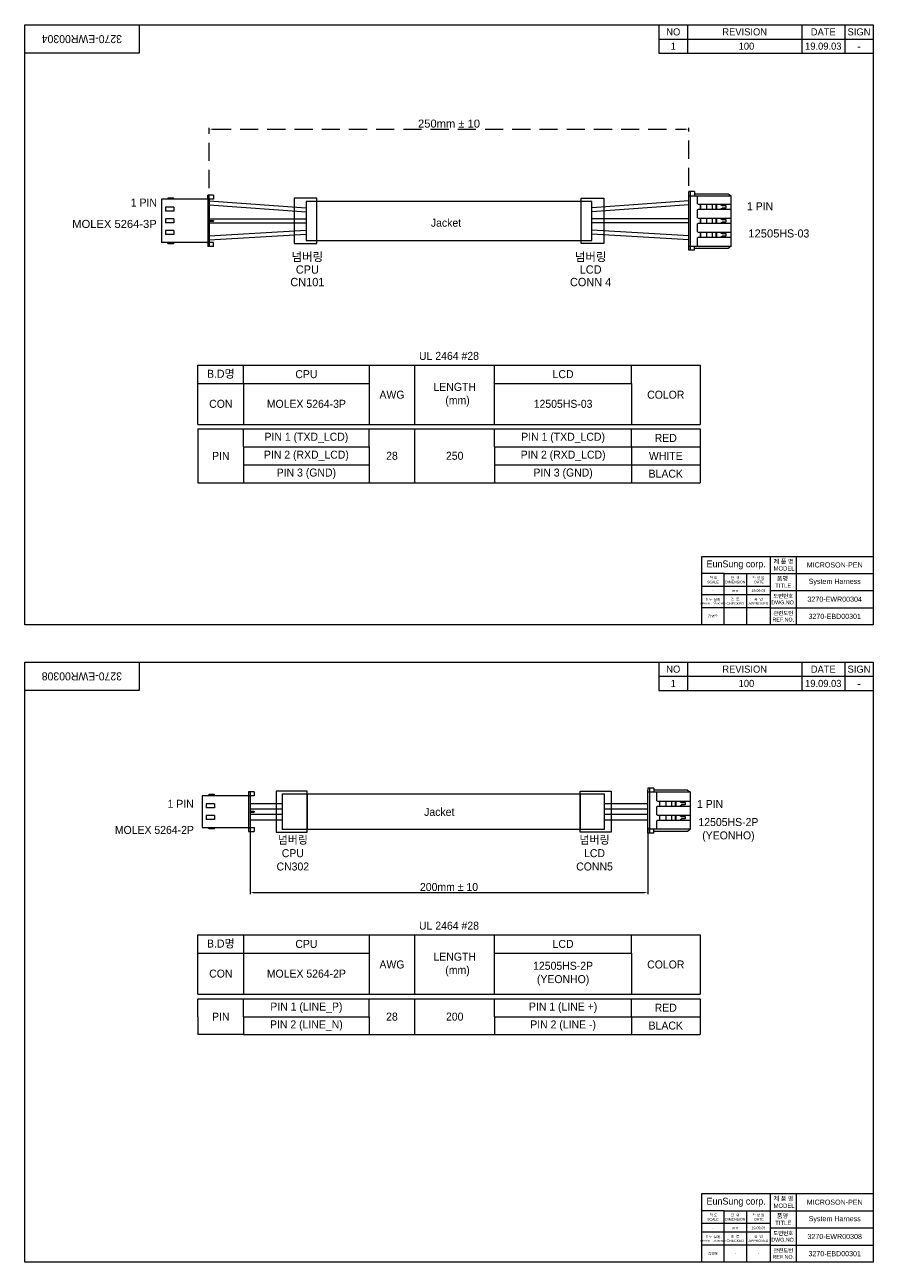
# Model space of a CAD drawing. Header units: millimetres. Extents: x 0 to 2432, y -887 to 868.
# Drawn here: x 1838 to 2432, y 2 to 868 of the extents above; entities that cross this region are included whole.
import ezdxf

# ---------------------------------------------------------------- set-up
doc = ezdxf.new("R2010")
doc.units = ezdxf.units.MM
doc.linetypes.add('DASHED', pattern=[19.05, 12.7, -6.35])
for name, color, linetype in [('0 @ 1', 7, 'Continuous'), ('4', 133, 'Continuous'), ('CURITY-KONA-PEN-ASSY_DXF_FORMAT', 7, 'Continuous')]:
    doc.layers.add(name, color=color, linetype=linetype)
doc.styles.get("Standard").update_dxf_attribs({"font": 'arial.ttf'})
doc.styles.add('TEXTSTYLE_8', font='shanno.ttf')
doc.styles.add('주석', font='gulim.ttc')
doc.dimstyles.new('ISO-25$0', dxfattribs={"dimtxt": 2.5, "dimasz": 2.5, "dimexe": 1, "dimexo": 1, "dimgap": 1, "dimtad": 1, "dimdec": 4, "dimdsep": 46, "dimtxsty": 'Standard', "dimcen": 2.5, "dimadec": 0, "dimazin": 2, "dimtfac": 1, "dimtdec": 4, "dimtmove": 0, "dimatfit": 3, "dimfxl": 0, "dimarcsym": 0})

# ---------------------------------------------------------------- blocks, each defined once
blk = doc.blocks.new('*D14')
at = {"color": 0, "linetype": 'DASHED', "lineweight": -2}
for p, q in [((1967.61, 753.78), (1967.61, 796.04)), ((1970.11, 795.04), (2300.67, 795.04)), ((2303.17, 755.34), (2303.17, 796.04))]:
    blk.add_line(p, q, dxfattribs=at)
at = {"color": 0}
for points in [[(1970.11, 795.46), (1970.11, 794.62), (1967.61, 795.04)], [(2300.67, 794.62), (2300.67, 795.46), (2303.17, 795.04)]]:
    blk.add_solid(points, dxfattribs=at)
at = {"layer": 'Defpoints', "color": 0}
for p in [(2303.17, 795.04), (2303.17, 754.34), (1967.61, 752.78)]:
    blk.add_point(p, dxfattribs=at)
at = {"color": 0, "insert": (2135.39, 798.9), "char_height": 2.5, "attachment_point": 5}
blk.add_mtext('{\\H2.24x;250mm ± 10}', dxfattribs=at)
blk = doc.blocks.new('*D27')
at = {"color": 0, "lineweight": -2}
for p, q in [((1996.13, 305.02), (1996.13, 259.84)), ((2274.64, 306.43), (2274.64, 259.84)), ((1998.63, 260.84), (2272.14, 260.84))]:
    blk.add_line(p, q, dxfattribs=at)
at = {"color": 0}
for points in [[(1998.63, 261.26), (1998.63, 260.42), (1996.13, 260.84)], [(2272.14, 260.42), (2272.14, 261.26), (2274.64, 260.84)]]:
    blk.add_solid(points, dxfattribs=at)
at = {"layer": 'Defpoints', "color": 0}
for p in [(1996.13, 306.02), (2274.64, 307.43), (2274.64, 260.84)]:
    blk.add_point(p, dxfattribs=at)
at = {"color": 0, "insert": (2135.39, 264.72), "char_height": 2.5, "attachment_point": 5, "style": '주석'}
blk.add_mtext('{\\H2.24x;200mm ± 10}', dxfattribs=at)

msp = doc.modelspace()

# ---------------------------------------------------------------- linework, layer by layer
for p, q in [((1838.3878, 868.11213), (2432.3878, 868.11213)), ((1838.3878, 448.11213), (1838.3878, 868.11213)), ((1918.3878, 868.11213), (1918.3878, 848.11213)), ((2282.3878, 868.11213), (2282.3878, 848.11213)), ((2302.3878, 868.11213), (2302.3878, 848.11213)), ((2382.3878, 868.11213), (2382.3878, 848.11213)), ((2412.3878, 868.11213), (2412.3878, 848.11213)), ((2432.3878, 868.11213), (2432.3878, 448.11213)), ((2282.3878, 858.11213), (2432.3878, 858.11213)), ((1918.3878, 848.11213), (1838.3878, 848.11213)), ((2282.3878, 848.11213), (2432.3878, 848.11213)), ((1934.04265, 746.00825), (1934.04265, 715.74203)), ((1970.501, 746.00825), (1934.04265, 746.00825)), ((1938.57144, 746.58696), (1938.57144, 746.00825)), ((1942.43385, 746.87631), (1938.86079, 746.87631)), ((1942.72321, 746.00825), (1942.72321, 746.58696)), ((1970.501, 748.90177), (1966.45007, 748.90177)), ((1966.45007, 746.00825), (1966.45007, 748.90177)), ((1966.45007, 746.00825), (1966.45007, 715.74203)), ((1967.60748, 746.00825), (1967.60748, 748.90177)), ((1967.60748, 746.00825), (1967.60748, 715.74203)), ((1967.60748, 744.88893), (2035.36902, 740.04204)), ((1970.501, 748.90177), (1970.501, 746.00825)), ((2303.16813, 744.88893), (2235.40659, 740.04204)), ((2303.16813, 710.41899), (2303.16813, 751.33129)), ((2307.21906, 751.33129), (2303.16813, 751.33129)), ((2303.16813, 748.43777), (2333.02926, 748.43777)), ((2304.55702, 710.41899), (2304.55702, 751.33129)), ((2307.21906, 751.33129), (2307.21906, 748.43777)), ((2333.02926, 713.28428), (2333.02926, 748.43777)), ((1936.93617, 740.48163), (1936.93617, 737.58811)), ((1942.72321, 740.48163), (1936.93617, 740.48163)), ((1942.72321, 737.58811), (1936.93617, 737.58811)), ((1942.72321, 740.48163), (1942.72321, 737.58811)), ((1967.60748, 741.99541), (2035.36902, 737.14852)), ((2035.36902, 744.51277), (2035.36902, 730.87514)), ((2235.3185, 744.51277), (2235.2077, 744.51277)), ((2303.16813, 741.99541), (2235.40659, 737.14852)), ((2311.43186, 738.99007), (2311.43186, 742.46229)), ((2311.43186, 742.46229), (2333.02926, 742.46229)), ((2311.43186, 738.99007), (2333.02926, 738.99007)), ((1936.93617, 732.3219), (1936.93617, 729.42838)), ((1942.72321, 732.3219), (1936.93617, 732.3219)), ((1942.72321, 729.42838), (1936.93617, 729.42838)), ((1942.72321, 732.3219), (1942.72321, 729.42838)), ((1967.60748, 732.3219), (2035.36902, 732.3219)), ((1967.60748, 731.16449), (1970.501, 731.16449)), ((1967.60748, 730.58579), (1970.501, 730.58579)), ((1967.60748, 729.42838), (2035.36902, 729.42838)), ((1970.501, 731.16449), (1970.501, 730.58579)), ((1970.501, 731.16449), (1970.501, 730.58579)), ((2035.36902, 730.87514), (2035.36902, 717.23752)), ((2035.36902, 729.25859), (2035.36902, 724.59193)), ((2303.16813, 732.3219), (2235.40659, 732.3219)), ((2303.16813, 729.42838), (2235.40659, 729.42838)), ((2311.43186, 729.19839), (2311.43186, 732.67062)), ((2311.43186, 732.67062), (2333.02926, 732.67062)), ((2311.43186, 729.19839), (2333.02926, 729.19839)), ((1936.93617, 724.16217), (1936.93617, 721.26865)), ((1942.72321, 724.16217), (1936.93617, 724.16217)), ((1942.72321, 721.26865), (1936.93617, 721.26865)), ((1942.72321, 724.16217), (1942.72321, 721.26865)), ((1967.60748, 720.40975), (2035.36902, 724.38038)), ((1967.60748, 717.51623), (2035.36902, 721.48686)), ((2035.36902, 724.05633), (2035.36902, 717.89633)), ((2303.16813, 720.40975), (2235.40659, 724.38038)), ((2303.16813, 717.51623), (2235.40659, 721.48686)), ((2311.43186, 719.40672), (2311.43186, 722.87895)), ((2311.43186, 722.87895), (2333.02926, 722.87895)), ((2311.43186, 719.40672), (2333.02926, 719.40672)), ((1970.501, 715.74203), (1934.04265, 715.74203)), ((1938.57144, 715.16333), (1938.57144, 715.74203)), ((1942.43385, 714.87397), (1938.86079, 714.87397)), ((1942.72321, 715.74203), (1942.72321, 715.16333)), ((1966.45007, 715.74203), (1966.45007, 712.84851)), ((1970.501, 712.84851), (1966.45007, 712.84851)), ((1967.60748, 715.74203), (1967.60748, 712.84851)), ((1970.501, 712.84851), (1970.501, 715.74203)), ((2035.36902, 717.23752), (2235.40659, 717.23752)), ((2303.16813, 713.28428), (2333.02926, 713.28428)), ((2307.21906, 710.41899), (2303.16813, 710.41899)), ((2307.21906, 710.41899), (2307.21906, 713.28428)), ((1959.67373, 629.96514), (2311.10188, 629.96514)), ((1959.67373, 588.43272), (1959.67373, 629.96514)), ((1991.62174, 617.18593), (1991.62174, 629.96514)), ((2079.47878, 629.96514), (2079.47878, 588.43272)), ((2111.42679, 588.43272), (2111.42679, 629.96514)), ((2167.33582, 588.43272), (2167.33582, 629.96514)), ((2263.17986, 617.18593), (2263.17986, 629.96514)), ((2311.10188, 629.96514), (2311.10188, 588.43272)), ((1959.67373, 617.18593), (2079.47878, 617.18593)), ((1991.62174, 617.18593), (1991.62174, 588.43272)), ((2167.33582, 617.18593), (2263.17986, 617.18593)), ((2263.17986, 617.18593), (2263.17986, 588.43272)), ((1959.67373, 588.43272), (2311.10188, 588.43272)), ((1959.67373, 585.23792), (2311.10188, 585.23792)), ((1959.67373, 585.23792), (1959.67373, 547.66)), ((1991.62174, 572.71195), (1991.62174, 585.23792)), ((2079.47878, 572.71195), (2079.47878, 585.23792)), ((2111.42679, 547.66), (2111.42679, 585.23792)), ((2167.33582, 572.71195), (2167.33582, 585.23792)), ((2263.17986, 572.71195), (2263.17986, 585.23792)), ((2311.10188, 585.23792), (2311.10188, 547.66)), ((1991.62174, 572.71195), (2079.47878, 572.71195)), ((1991.62174, 572.71195), (1991.62174, 560.18597)), ((2079.47878, 572.71195), (2079.47878, 560.18597)), ((2167.33582, 572.71195), (2263.17986, 572.71195)), ((2167.33582, 572.71195), (2167.33582, 560.18597)), ((2263.17986, 572.71195), (2263.17986, 560.18597)), ((2263.17986, 572.71195), (2311.10188, 572.71195)), ((1991.62174, 560.18597), (2079.47878, 560.18597)), ((1991.62174, 560.18597), (1991.62174, 560.18597)), ((1991.62174, 560.18597), (1991.62174, 560.18597)), ((1991.62174, 560.18597), (1991.62174, 547.66)), ((2079.47878, 560.18597), (2079.47878, 547.66)), ((2167.33582, 560.18597), (2263.17986, 560.18597)), ((2167.33582, 560.18597), (2167.33582, 547.66)), ((2263.17986, 560.18597), (2263.17986, 547.66)), ((2263.17986, 560.18597), (2311.10188, 560.18597)), ((1959.67373, 547.66), (2311.10188, 547.66)), ((1991.62174, 547.66), (2079.47878, 547.66)), ((2312.3878, 448.11213), (2312.3878, 496.11213)), ((2312.3878, 496.11213), (2432.3878, 496.11213)), ((2360.3878, 448.11213), (2360.3878, 496.11213)), ((2360.3878, 496.11213), (2378.3878, 496.11213)), ((2378.3878, 496.11213), (2378.3878, 448.11213)), ((2327.9878, 484.11213), (2312.3878, 484.11213)), ((2327.9878, 448.11213), (2327.9878, 484.11213)), ((2327.9878, 484.11213), (2343.5878, 484.11213)), ((2343.5878, 484.11213), (2343.5878, 448.11213)), ((2343.5878, 484.11213), (2360.3878, 484.11213)), ((2360.3878, 484.11213), (2378.3878, 484.11213)), ((2378.3878, 484.11213), (2432.3878, 484.11213)), ((2360.3878, 475.11213), (2312.3878, 475.11213)), ((2360.3878, 469.11213), (2312.3878, 469.11213)), ((2360.3878, 472.11213), (2432.3878, 472.11213)), ((2360.3878, 460.11213), (2312.3878, 460.11213)), ((2360.3878, 460.11213), (2432.3878, 460.11213)), ((2432.3878, 448.11213), (1838.3878, 448.11213)), ((1838.3878, 422.16704), (2432.3878, 422.16704)), ((1838.3878, 2.16704), (1838.3878, 422.16704)), ((1918.3878, 422.16704), (1918.3878, 402.16704)), ((2282.3878, 422.16704), (2282.3878, 402.16704)), ((2302.3878, 422.16704), (2302.3878, 402.16704)), ((2382.3878, 422.16704), (2382.3878, 402.16704)), ((2412.3878, 422.16704), (2412.3878, 402.16704)), ((2432.3878, 422.16704), (2432.3878, 2.16704)), ((2282.3878, 412.16704), (2432.3878, 412.16704)), ((1918.3878, 402.16704), (1838.3878, 402.16704)), ((2282.3878, 402.16704), (2432.3878, 402.16704)), ((1967.09598, 329.10758), (1967.09598, 328.52888)), ((1970.9584, 329.39694), (1967.38533, 329.39694)), ((1971.24775, 328.52888), (1971.24775, 329.10758)), ((1999.02555, 331.4224), (1994.97462, 331.4224)), ((1994.97462, 331.4224), (1994.97462, 303.52891)), ((1996.13203, 331.4224), (1996.13203, 303.52891)), ((1999.02555, 331.4224), (1999.02555, 328.52888)), ((2018.69256, 329.92889), (2018.69256, 305.02242)), ((2018.69256, 329.92889), (2244.05312, 329.92889)), ((2036.13203, 329.92889), (2036.13203, 305.02242)), ((2227.20412, 329.92889), (2227.20412, 305.02242)), ((2244.05312, 329.92889), (2244.05312, 305.02242)), ((2278.69451, 333.88899), (2274.64358, 333.88899)), ((2274.64358, 333.88899), (2274.64358, 332.47046)), ((2274.64358, 302.48085), (2274.64358, 332.47046)), ((2278.69451, 331.0237), (2274.64358, 331.0237)), ((2276.03247, 302.48085), (2276.03247, 333.88899)), ((2278.69451, 333.88899), (2278.69451, 331.0237)), ((2302.40593, 332.47046), (2278.69451, 332.47046)), ((2304.50471, 331.0237), (2278.69451, 331.0237)), ((2304.50471, 305.34614), (2304.50471, 331.05193)), ((1962.56719, 328.52888), (1962.56719, 306.42241)), ((1999.02555, 328.52888), (1962.56719, 328.52888)), ((1965.46071, 323.00226), (1965.46071, 320.10874)), ((1971.24775, 323.00226), (1965.46071, 323.00226)), ((1971.24775, 323.00226), (1971.24775, 320.10874)), ((1996.13203, 323.23565), (2018.69256, 323.23565)), ((2244.05312, 323.23565), (2274.64358, 323.23565)), ((2282.90731, 321.26025), (2282.90731, 324.73248)), ((2282.90731, 324.73248), (2304.50471, 324.73248)), ((2282.90731, 321.26025), (2304.50471, 321.26025)), ((1971.24775, 320.10874), (1965.46071, 320.10874)), ((1965.46071, 314.84253), (1965.46071, 311.94901)), ((1971.24775, 314.84253), (1965.46071, 314.84253)), ((1971.24775, 311.94901), (1965.46071, 311.94901)), ((1971.24775, 314.84253), (1971.24775, 311.94901)), ((1996.13203, 319.34213), (2018.69256, 319.34213)), ((1996.13203, 317.72888), (1999.02555, 317.72888)), ((1996.13203, 317.15017), (1999.02555, 317.15017)), ((1996.13203, 315.60917), (2018.69256, 315.60917)), ((1999.02555, 317.72888), (1999.02555, 317.15017)), ((1999.02555, 317.72888), (1999.02555, 317.15017)), ((2244.05312, 319.34213), (2274.64358, 319.34213)), ((2244.05312, 315.60917), (2274.64358, 315.60917)), ((2282.90731, 311.46858), (2282.90731, 314.9408)), ((2282.90731, 314.9408), (2304.50471, 314.9408)), ((1962.56719, 306.42241), (1999.02552, 306.42241)), ((1967.09598, 305.8437), (1967.09598, 306.42241)), ((1970.9584, 305.55435), (1967.38533, 305.55435)), ((1971.24775, 306.42241), (1971.24775, 305.8437)), ((1994.97462, 303.52891), (1999.02552, 303.52891)), ((1996.13203, 311.71565), (2018.69256, 311.71565)), ((1999.02552, 306.42241), (1999.02552, 303.52891)), ((2244.05312, 305.02242), (2018.69256, 305.02242)), ((2244.05312, 311.71565), (2274.64358, 311.71565)), ((2274.64358, 305.34614), (2304.50471, 305.34614)), ((2278.69451, 302.48085), (2278.69451, 305.34614)), ((2282.90731, 311.46858), (2304.50471, 311.46858)), ((2278.69451, 302.48085), (2274.64358, 302.48085)), ((1959.67373, 231.26775), (2311.10188, 231.26775)), ((1959.67373, 189.73533), (1959.67373, 231.26775)), ((1991.62174, 231.26775), (1991.62174, 189.73533)), ((2079.47878, 231.26775), (2079.47878, 189.73533)), ((2111.42679, 189.73533), (2111.42679, 231.26775)), ((2167.33582, 189.73533), (2167.33582, 231.26775)), ((2263.17986, 218.48854), (2263.17986, 231.26775)), ((2311.10188, 231.26775), (2311.10188, 189.73533)), ((1959.67373, 218.48854), (2079.47878, 218.48854)), ((2167.33582, 218.48854), (2263.17986, 218.48854)), ((2263.17986, 218.48854), (2263.17986, 189.73533)), ((1959.67373, 189.73533), (2311.10188, 189.73533)), ((1959.67373, 186.54053), (2311.10188, 186.54053)), ((1959.67373, 174.01456), (1959.67373, 186.54053)), ((1991.62174, 174.01456), (1991.62174, 186.54053)), ((2079.47878, 174.01456), (2079.47878, 186.54053)), ((2111.42679, 161.48858), (2111.42679, 186.54053)), ((2167.33582, 174.01456), (2167.33582, 186.54053)), ((2263.17986, 174.01456), (2263.17986, 186.54053)), ((2311.10188, 186.54053), (2311.10188, 174.01456)), ((1959.67373, 174.01456), (1959.67373, 161.48858)), ((1991.62174, 174.01456), (2079.47878, 174.01456)), ((1991.62174, 174.01456), (1991.62174, 161.48858)), ((2079.47878, 174.01456), (2079.47878, 161.48858)), ((2167.33582, 174.01456), (2263.17986, 174.01456)), ((2167.33582, 174.01456), (2167.33582, 161.48858)), ((2263.17986, 174.01456), (2263.17986, 161.48858)), ((2263.17986, 174.01456), (2311.10188, 174.01456)), ((2311.10188, 174.01456), (2311.10188, 161.48858)), ((1991.62174, 161.48858), (1959.67373, 161.48858)), ((1991.62174, 161.48858), (2079.47878, 161.48858)), ((1991.62174, 161.48858), (1991.62174, 161.48858)), ((1991.62174, 161.48858), (1991.62174, 161.48858)), ((2079.47878, 161.48858), (2111.42679, 161.48858)), ((2111.42679, 161.48858), (2167.33582, 161.48858)), ((2167.33582, 161.48858), (2263.17986, 161.48858)), ((2263.17986, 161.48858), (2311.10188, 161.48858)), ((2312.3878, 2.16704), (2312.3878, 50.16704)), ((2312.3878, 50.16704), (2432.3878, 50.16704)), ((2360.3878, 2.16704), (2360.3878, 50.16704)), ((2360.3878, 50.16704), (2378.3878, 50.16704)), ((2378.3878, 50.16704), (2378.3878, 2.16704)), ((2327.9878, 38.16704), (2312.3878, 38.16704)), ((2327.9878, 2.16704), (2327.9878, 38.16704)), ((2327.9878, 38.16704), (2343.5878, 38.16704)), ((2343.5878, 38.16704), (2343.5878, 2.16704)), ((2343.5878, 38.16704), (2360.3878, 38.16704)), ((2360.3878, 38.16704), (2378.3878, 38.16704)), ((2378.3878, 38.16704), (2432.3878, 38.16704)), ((2360.3878, 29.16704), (2312.3878, 29.16704)), ((2360.3878, 26.16704), (2432.3878, 26.16704)), ((2360.3878, 23.16704), (2312.3878, 23.16704)), ((2360.3878, 14.16704), (2312.3878, 14.16704)), ((2360.3878, 14.16704), (2432.3878, 14.16704)), ((2432.3878, 2.16704), (1838.3878, 2.16704))]:
    msp.add_line(p, q)
at = {"linetype": 'Continuous'}
for p, q in [((2303.16813, 748.43777), (2309.31537, 748.43777)), ((2307.21906, 749.88453), (2330.93047, 749.88453)), ((2309.31537, 742.80626), (2309.31537, 748.43777)), ((2330.93047, 749.88453), (2333.02926, 748.43777)), ((2309.31537, 742.80626), (2309.85551, 742.46883)), ((2309.31537, 738.6461), (2309.85551, 738.98353)), ((2309.31537, 733.01458), (2309.31537, 738.6461)), ((2309.85551, 742.46883), (2311.43186, 742.46229)), ((2309.85551, 738.98353), (2311.43186, 738.99007)), ((2311.43186, 742.46229), (2311.43186, 738.99007)), ((2315.5888, 742.46229), (2315.5888, 738.99007)), ((2319.6807, 742.46229), (2319.6807, 738.99007)), ((2322.23056, 742.46229), (2322.23056, 738.99007)), ((2322.66547, 742.46229), (2322.66547, 738.99007)), ((2325.20118, 742.46229), (2326.68362, 741.59423)), ((2325.20118, 738.99007), (2326.68362, 739.86031)), ((2326.68362, 741.59423), (2329.18892, 741.59423)), ((2329.18892, 739.86031), (2326.68362, 739.86031)), ((2329.18892, 741.59423), (2329.18892, 739.86031)), ((2309.31537, 733.01458), (2309.85551, 732.67716)), ((2309.31537, 728.85443), (2309.85551, 729.19185)), ((2309.31537, 723.22291), (2309.31537, 728.85443)), ((2309.85551, 732.67716), (2311.43186, 732.67062)), ((2309.85551, 729.19185), (2311.43186, 729.19839)), ((2311.43186, 732.67062), (2311.43186, 729.19839)), ((2315.5888, 732.67062), (2315.5888, 729.19839)), ((2319.6807, 732.67062), (2319.6807, 729.19839)), ((2322.23056, 732.67062), (2322.23056, 729.19839)), ((2322.66547, 732.67062), (2322.66547, 729.19839)), ((2325.20118, 732.67062), (2326.68362, 731.80256)), ((2325.20118, 729.19839), (2326.68362, 730.06864)), ((2326.68362, 731.80256), (2329.18892, 731.80256)), ((2329.18892, 730.06864), (2326.68362, 730.06864)), ((2329.18892, 731.80256), (2329.18892, 730.06864)), ((2309.31537, 723.22291), (2309.85551, 722.88549)), ((2309.31537, 719.06276), (2309.85551, 719.40018)), ((2309.31537, 713.28428), (2309.31537, 719.06276)), ((2309.85551, 722.88549), (2311.43186, 722.87895)), ((2309.85551, 719.40018), (2311.43186, 719.40672)), ((2311.43186, 722.87895), (2311.43186, 719.40672)), ((2315.5888, 722.87895), (2315.5888, 719.40672)), ((2319.6807, 722.87895), (2319.6807, 719.40672)), ((2322.23056, 722.87895), (2322.23056, 719.40672)), ((2322.66547, 722.87895), (2322.66547, 719.40672)), ((2325.20118, 722.87895), (2326.68362, 722.01089)), ((2325.20118, 719.40672), (2326.68362, 720.27697)), ((2326.68362, 722.01089), (2329.18892, 722.01089)), ((2329.18892, 720.27697), (2326.68362, 720.27697)), ((2329.18892, 722.01089), (2329.18892, 720.27697)), ((2307.21906, 711.86575), (2330.93047, 711.86575)), ((2330.93047, 711.86575), (2333.02926, 713.31251)), ((2280.79083, 325.07644), (2280.79083, 331.0237)), ((2302.40593, 332.47046), (2304.50471, 331.0237)), ((2280.79083, 325.07644), (2281.33097, 324.73902)), ((2280.79083, 320.91629), (2281.33097, 321.25371)), ((2280.79083, 315.28477), (2280.79083, 320.91629)), ((2281.33097, 324.73902), (2282.90731, 324.73248)), ((2281.33097, 321.25371), (2282.90731, 321.26025)), ((2287.06425, 324.73248), (2287.06425, 321.26025)), ((2291.15615, 324.73248), (2291.15615, 321.26025)), ((2293.70601, 324.73248), (2293.70601, 321.26025)), ((2294.14092, 324.73248), (2294.14092, 321.26025)), ((2296.67663, 324.73248), (2298.15907, 323.86442)), ((2296.67663, 321.26025), (2298.15907, 322.1305)), ((2298.15907, 323.86442), (2300.66437, 323.86442)), ((2300.66437, 322.1305), (2298.15907, 322.1305)), ((2300.66437, 323.86442), (2300.66437, 322.1305)), ((2280.79083, 315.28477), (2281.33097, 314.94735)), ((2281.33097, 314.94735), (2282.90731, 314.9408)), ((2287.06425, 314.9408), (2287.06425, 311.46858)), ((2291.15615, 314.9408), (2291.15615, 311.46858)), ((2293.70601, 314.9408), (2293.70601, 311.46858)), ((2294.14092, 314.9408), (2294.14092, 311.46858)), ((2296.67663, 314.9408), (2298.15907, 314.07275)), ((2296.67663, 311.46858), (2298.15907, 312.33883)), ((2298.15907, 314.07275), (2300.66437, 314.07275)), ((2300.66437, 312.33883), (2298.15907, 312.33883)), ((2300.66437, 314.07275), (2300.66437, 312.33883)), ((2278.69451, 303.92761), (2302.40593, 303.92761)), ((2280.79083, 311.12461), (2281.33097, 311.46204)), ((2280.79083, 305.34614), (2280.79083, 311.12461)), ((2281.33097, 311.46204), (2282.90731, 311.46858)), ((2302.40593, 303.92761), (2304.50471, 305.37437))]:
    msp.add_line(p, q, dxfattribs=at)
for points in [[(2014.49452, 331.86894), (2014.49452, 303.20251), (2036.15681, 303.20251), (2036.15681, 331.86894)], [(2248.84162, 331.86894), (2248.84162, 303.20251), (2227.17933, 303.20251), (2227.17933, 331.86894)]]:
    msp.add_lwpolyline(points, close=True)
for centre, start, end in [((1938.86079, 746.58696), 90, 180), ((1942.43385, 746.58696), 0, 90), ((1938.86079, 715.16333), 180, 270), ((1942.43385, 715.16333), 270, 0), ((1967.38533, 329.10758), 90, 180), ((1970.9584, 329.10758), 0, 90), ((1967.38533, 305.8437), 180, 270), ((1970.9584, 305.8437), 270, 0)]:
    msp.add_arc(centre, 0.28935, start, end)
at = {"layer": '4', "color": 7}
for p, q in [((2235.40659, 744.51277), (2035.36902, 744.51277)), ((2235.40659, 717.23752), (2235.40659, 744.51277))]:
    msp.add_line(p, q, dxfattribs=at)
for points in [[(2042.92687, 746.67157), (2027.0618, 746.67157), (2027.0618, 715.0564), (2042.92687, 715.0564)], [(2227.84873, 746.67157), (2243.71381, 746.67157), (2243.71381, 715.0564), (2227.84873, 715.0564)]]:
    msp.add_lwpolyline(points, close=True, dxfattribs=at)

# ---------------------------------------------------------------- texts
at = {"char_height": 5.6, "width": 80, "attachment_point": 5, "rotation": 180, "style": '주석'}
for s, insert in [('3270-EWR00304', (1878.3878, 858.11213)), ('3270-EWR00308', (1878.3878, 412.16704))]:
    msp.add_mtext(s, dxfattribs=dict(at, insert=insert))
at = {"attachment_point": 5, "style": '주석'}
for s, insert, char_height, width in [('{100}', (2343.61799, 853.11213), 5, 30), ('19.09.03', (2397.3878, 853.11213), 5, 30), ('B.D명', (1975.64773, 623.57554), 5.6, 31.9480142), ('CPU', (2035.55026, 623.57554), 5.6, 87.8570392), ('LCD', (2215.25784, 623.57554), 5.6, 95.8440427), ('LENGTH\\P{\\fGulim|b0|i0|c129|p50;\\W1.93502; }(mm)', (2139.38131, 609.19893), 5.6, 55.9090249), ('AWG', (2095.45279, 609.19893), 5.6, 31.9480142), ('COLOR', (2287.14087, 609.19893), 5.6, 47.9220214), ('CON', (1975.64773, 602.80933), 5.6, 31.9480142), ('MOLEX 5264-3P', (2035.55026, 602.80933), 5.6, 87.8570392), ('12505HS-03', (2215.25784, 602.80933), 5.6, 95.8440427), ('PIN 1 (TXD_LCD)', (2035.55026, 578.97493), 5.6, 87.8570392), ('RED', (2287.14087, 578.97493), 5.6, 47.9220214), ('PIN', (1975.64773, 566.44896), 5.6, 31.9480142), ('PIN 2 (RXD_LCD)', (2035.55026, 566.44896), 5.6, 87.8570392), ('28', (2095.45279, 566.44896), 5.6, 31.9480142), ('250', (2139.38131, 566.44896), 5.6, 55.9090249), ('WHITE', (2287.14087, 566.44896), 5.6, 47.9220214), ('PIN 3 (GND)', (2035.55026, 553.92299), 5.6, 87.8570392), ('PIN 3 (GND)', (2215.25784, 553.92299), 5.6, 95.8440427), ('BLACK', (2287.14087, 553.92299), 5.6, 47.9220214), ('{\\fGulim|b0|i0|c129|p50;\\W0.30066; }제 품 명  \\P MODEL', (2369.3878, 490.11213), 3, 18), ('EunSung corp.', (2336.3878, 490.11213), 4.7922, 48), ('MICROSON-PEN', (2405.3878, 490.11213), 3.6, 54), ('{\\fGulim|b0|i0|c129|p50;\\W1.07709; }척 도 \\PSCALE', (2320.1878, 479.61213), 1.8, 15.6), ('{단  위\\PDIMENSION}', (2335.7878, 479.61213), 1.8, 15.6), ('작 성 일\\P{\\fGulim|b0|i0|c129|p50;\\W1.15198; }DATE', (2351.9878, 479.61213), 1.8, 16.8), ('{품명 \\W0.94493; \\W1;TITLE}', (2369.3878, 478.11213), 3, 18), ('System Harness', (2405.3878, 478.11213), 3.6, 54), ('{제도 설계\\P\\H0.66667x;DRAWN\\H1.49999x;\\W3.72022; \\H0.66667x;\\W1;DESIGNED}', (2320.1878, 464.61213), 1.8, 15.6), ('-', (2320.1878, 472.11213), 1.8, 15.6), ('mm', (2335.7878, 472.11213), 1.8, 15.6), ('19.09.03', (2351.9878, 472.11213), 1.8, 16.8), ('도면번호 DWG.NO.', (2369.3878, 466.11213), 2.7, 18), ('3270-EWR00304', (2405.3878, 466.11213), 3.6, 54), ('{검  토\\PCHECKED}', (2335.7878, 464.61213), 1.8, 15.6), ('{승  인\\PAPPROVED}', (2351.9878, 464.61213), 1.8, 16.8), ('김영윤', (2320.1878, 454.11213), 1.8, 15.6), ('-', (2335.7878, 454.11213), 1.8, 15.6), ('-', (2351.9878, 454.11213), 1.8, 16.8), ('관련도번\\PREF.NO.', (2369.3878, 454.11213), 2.7, 18), ('{3270-EBD00301}', (2405.3878, 454.11213), 3.6, 54), ('{100}', (2343.61799, 407.16704), 5, 30), ('B.D명', (1975.64773, 224.87814), 5.6, 31.9480142), ('CPU', (2035.55026, 224.87814), 5.6, 87.8570392), ('LCD', (2215.25784, 224.87814), 5.6, 95.8440427), ('LENGTH\\P{\\fGulim|b0|i0|c129|p50;\\W1.93502; }(mm)', (2139.38131, 210.50154), 5.6, 55.9090249), ('AWG', (2095.45279, 210.50154), 5.6, 31.9480142), ('12505HS-2P\\P(YEONHO)', (2215.25784, 204.11194), 5.6, 95.8440427), ('COLOR', (2287.14087, 210.50154), 5.6, 47.9220214), ('CON', (1975.64773, 204.11194), 5.6, 31.9480142), ('MOLEX 5264-2P', (2035.55026, 204.11194), 5.6, 87.8570392), ('PIN 1 (LINE_P)', (2035.55026, 180.27754), 5.6, 87.8570392), ('RED', (2287.14087, 180.27754), 5.6, 47.9220214), ('PIN 2 (LINE_N)', (2035.55026, 167.75157), 5.6, 87.8570392), ('BLACK', (2287.14087, 167.75157), 5.6, 47.9220214), ('EunSung corp.', (2336.3878, 44.16704), 4.7922, 48), ('{\\fGulim|b0|i0|c129|p50;\\W0.30066; }제 품 명  \\P MODEL', (2369.3878, 44.16704), 3, 18), ('MICROSON-PEN', (2405.3878, 44.16704), 3.6, 54), ('{\\fGulim|b0|i0|c129|p50;\\W1.07709; }척 도 \\PSCALE', (2320.1878, 33.66704), 1.8, 15.6), ('{단  위\\PDIMENSION}', (2335.7878, 33.66704), 1.8, 15.6), ('작 성 일\\P{\\fGulim|b0|i0|c129|p50;\\W1.15198; }DATE', (2351.9878, 33.66704), 1.8, 16.8), ('{품명 \\W0.94493; \\W1;TITLE}', (2369.3878, 32.16704), 3, 18), ('-', (2320.1878, 26.16704), 1.8, 15.6), ('mm', (2335.7878, 26.16704), 1.8, 15.6), ('{19.09.03}', (2351.9878, 26.16704), 1.8, 16.8), ('System Harness', (2405.3878, 32.16704), 3.6, 54), ('{제도 설계\\P\\H0.66667x;DRAWN\\H1.49999x;\\W3.72022; \\H0.66667x;\\W1;DESIGNED}', (2320.1878, 18.66704), 1.8, 15.6), ('{검  토\\PCHECKED}', (2335.7878, 18.66704), 1.8, 15.6), ('{승  인\\PAPPROVED}', (2351.9878, 18.66704), 1.8, 16.8), ('도면번호 DWG.NO.', (2369.3878, 20.16704), 2.7, 18), ('3270-EWR00308', (2405.3878, 20.16704), 3.6, 54), ('김영윤', (2320.1878, 8.16704), 1.8, 15.6), ('관련도번\\PREF.NO.', (2369.3878, 8.16704), 2.7, 18), ('{3270-EBD00301}', (2405.3878, 8.16704), 3.6, 54), ('-', (2335.7878, 8.16704), 1.8, 15.6), ('-', (2351.9878, 8.16704), 1.8, 16.8)]:
    msp.add_mtext(s, dxfattribs=dict(at, insert=insert, char_height=char_height, width=width))
at = {"insert": (1901.20705, 728.70101), "char_height": 5.6, "width": 69.4203014, "attachment_point": 5}
msp.add_mtext('MOLEX 5264-3P', dxfattribs=at)
at = {"layer": '0 @ 1', "style": '주석'}
for s, insert, char_height, width, attachment_point in [('NO', (2292.3878, 863.11213), 5, 20, 5), ('REVISION', (2342.3878, 863.11213), 5, 80, 5), ('DATE', (2397.3878, 863.11213), 5, 30, 5), ('SIGN', (2422.3878, 863.11213), 5, 20, 5), ('1', (2292.3878, 853.11213), 5, 20, 5), ('-', (2422.3878, 853.11213), 5.6, 20, 5), ('1 PIN', (1930.96072, 746.49873), 5.6, 35.8666684, 3), ('1 PIN', (2362.32056, 743.86922), 5.6, 35.8666684, 3), ('Jacket', (2133.30646, 729.52518), 5.6, 351.4281566, 5), ('UL 2464 #28', (2135.3878, 636.35474), 5.6, 351.4281566, 5), ('PIN 1 (TXD_LCD)', (2215.25784, 578.97493), 5.6, 95.8440427, 5), ('PIN 2 (RXD_LCD)', (2215.25784, 566.44896), 5.6, 95.8440427, 5), ('NO', (2292.3878, 417.16704), 5, 20, 5), ('REVISION', (2342.3878, 417.16704), 5, 80, 5), ('DATE', (2397.3878, 417.16704), 5, 30, 5), ('SIGN', (2422.3878, 417.16704), 5, 20, 5), ('1', (2292.3878, 407.16704), 5, 20, 5), ('{19.09.03}', (2397.3878, 407.16704), 5, 30, 5), ('-', (2422.3878, 407.16704), 5.6, 20, 5), ('1 PIN', (1956.70382, 325.75827), 5.6, 35.8666684, 3), ('Jacket', (2128.5856, 317.26837), 5.6, 351.4281566, 5), ('1 PIN', (2327.32514, 325.60863), 5.6, 35.8666684, 3), ('12505HS-2P\\P(YEONHO)', (2330.99415, 304.68468), 5.6, 79.0201988, 5), ('MOLEX 5264-2P', (1929.15375, 304.65514), 5.6, 69.4203014, 5), ('넘버링\\PCPU\\PCN302', (2026.06809, 288.39718), 5.6, 30, 5), ('넘버링\\PLCD\\PCONN5', (2237.26805, 288.39718), 5.6, 30, 5), ('UL 2464 #28', (2135.3878, 237.65735), 5.6, 351.4281566, 5), ('PIN 1 (LINE +)', (2215.25784, 180.27754), 5.6, 95.8440427, 5), ('PIN', (1975.64773, 174.01456), 5.6, 31.9480142, 5), ('28', (2095.45279, 174.01456), 5.6, 31.9480142, 5), ('200', (2139.38131, 174.01456), 5.6, 55.9090249, 5), ('PIN 2 (LINE -)', (2215.25784, 167.75157), 5.6, 95.8440427, 5)]:
    msp.add_mtext(s, dxfattribs=dict(at, insert=insert, char_height=char_height, width=width, attachment_point=attachment_point))
at = {"layer": 'CURITY-KONA-PEN-ASSY_DXF_FORMAT', "color": 0, "linetype": 'Continuous', "insert": (2366.23731, 722.03379), "char_height": 5.625, "width": 53.3450524, "attachment_point": 5, "line_spacing_factor": 0.9}
msp.add_mtext('12505{\\fGulim|b0|i0|c129|p50;HS-03}', dxfattribs=at)
at = {"layer": 'CURITY-KONA-PEN-ASSY_DXF_FORMAT', "color": 0, "linetype": 'Continuous', "char_height": 5.85, "width": 44.6954228, "attachment_point": 5, "line_spacing_factor": 0.9, "style": 'TEXTSTYLE_8'}
for s, insert in [('{\\f굴림|b0|i0|c129|p50;넘버링\\PCPU\\PCN101}', (2036.23981, 696.79102)), ('{\\f굴림|b0|i0|c129|p50;넘버링\\PLCD\\PCONN 4}', (2234.5358, 696.79102))]:
    msp.add_mtext(s, dxfattribs=dict(at, insert=insert))

# ---------------------------------------------------------------- dimensions: what is measured, and where the dimension line sits
at = {"linetype": 'DASHED'}
dim = msp.add_linear_dim(base=(2303.16813, 795.04003), p1=(1967.60748, 752.77791), p2=(2303.16813, 754.33773), text='{\\H2.24x;250mm ± 10}', dimstyle='ISO-25$0', dxfattribs=at)
dim.commit()
dim.dimension.update_dxf_attribs({"geometry": '*D14', "text_midpoint": (2135.3878, 798.89883)})
dim = msp.add_linear_dim(base=(2274.64358, 260.83945), p1=(1996.13203, 306.02242), p2=(2274.64358, 307.43239), text='{\\H2.24x;200mm ± 10}', dimstyle='ISO-25$0', override={"dimtxsty": '주석'})
dim.commit()
dim.dimension.update_dxf_attribs({"geometry": '*D27', "text_midpoint": (2135.3878, 264.71505)})

doc.saveas('drawing.dxf')
